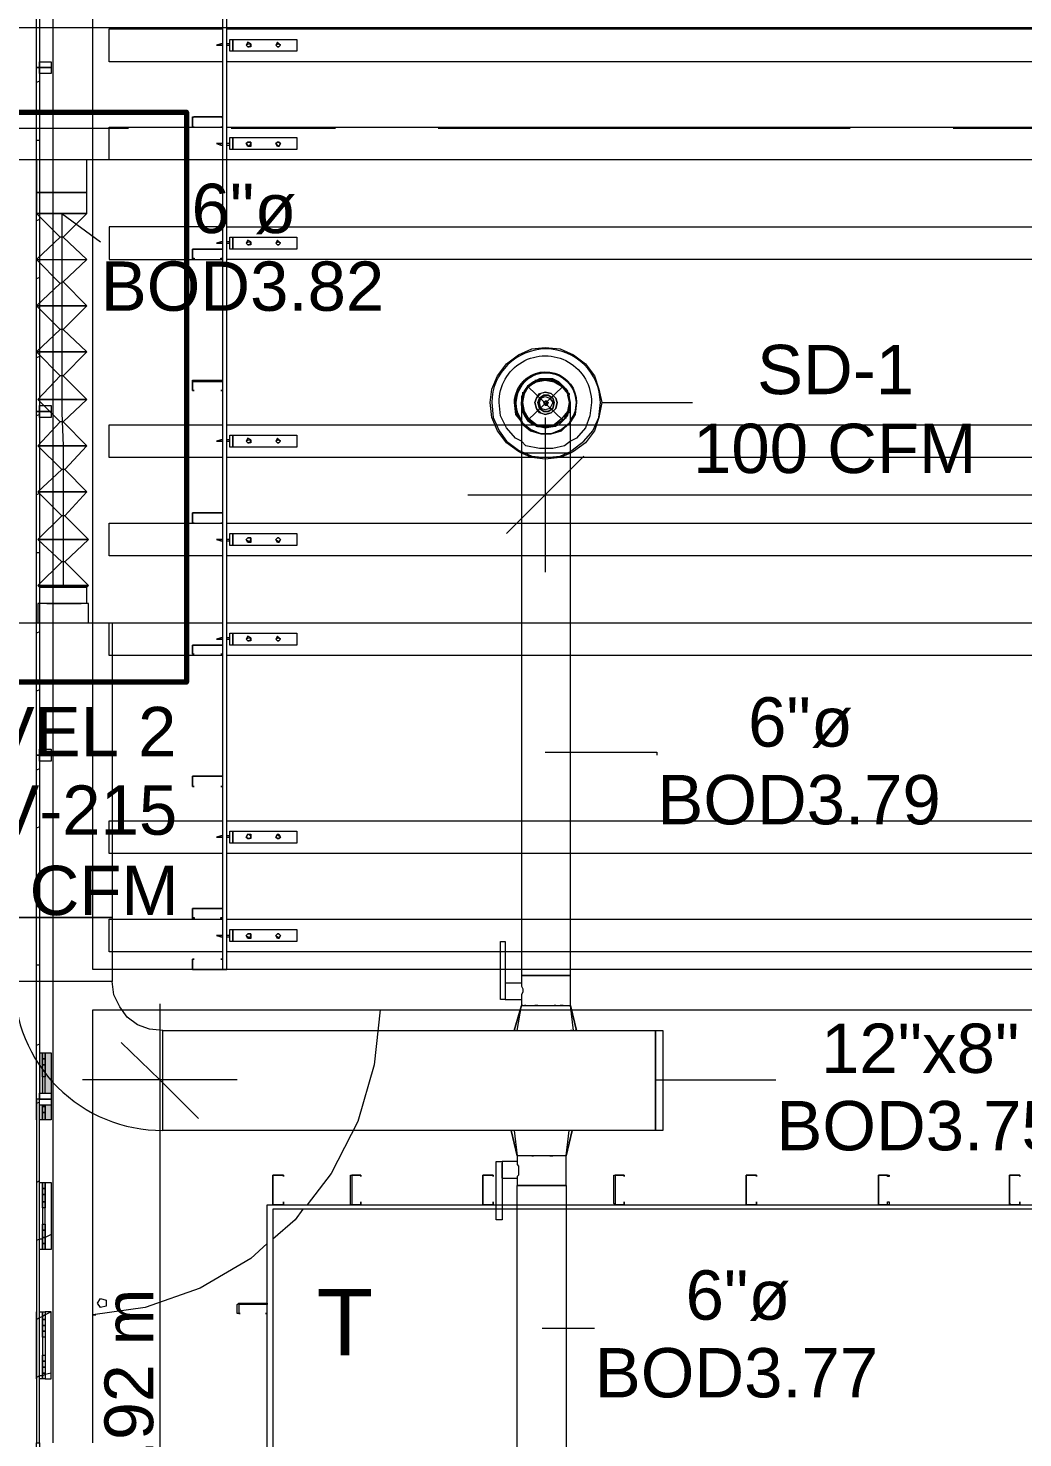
# Model space of a CAD drawing. Header units: metres. Extents: x -2 to 237, y -8 to 52.
# Drawn here: x 36.29 to 39.356, y 38.198 to 42.542 of the extents above; entities that cross this region are included whole.
import ezdxf

# ---------------------------------------------------------------- set-up
doc = ezdxf.new("R2010")
doc.units = ezdxf.units.M
doc.layers.add('HVAC - Ductos', color=5, linetype='Continuous', lineweight=0)
doc.layers.add('PDF2_Text', color=7, linetype='Continuous', lineweight=0)
doc.layers.add('PDF2_Geometry', color=7, linetype='Continuous', lineweight=0, true_color=0xaaaaaa)
doc.layers.add('PDF2_Solid Fills', color=7, linetype='Continuous', lineweight=0, true_color=0xffffff)
doc.styles.add('PDF Helvetica', font='')
doc.styles.get('PDF Helvetica').set_extended_font_data('Helvetica')

msp = doc.modelspace()

# ---------------------------------------------------------------- hatches: boundary and pattern name
at = {"layer": 'PDF2_Solid Fills', "lineweight": 0, "transparency": 33554559}
h = msp.add_hatch(color=256, dxfattribs=at)
h.paths.add_polyline_path([(36.3247, 39.26), (36.3339, 39.26), (36.3338, 39.3839), (36.3247, 39.3839)])
h.paths.add_polyline_path([(36.3339, 39.2234), (36.3247, 39.2234), (36.3247, 39.1775), (36.3338, 39.1775)])
h = msp.add_hatch(color=256, dxfattribs=at)
h.paths.add_polyline_path([(36.3613, 39.26), (36.3613, 39.3839), (36.343, 39.3839), (36.343, 39.26)])
h.paths.add_polyline_path([(36.3613, 39.2234), (36.343, 39.2234), (36.343, 39.1775), (36.3613, 39.1775)])

# ---------------------------------------------------------------- linework, layer by layer
at = {"layer": 'HVAC - Ductos', "lineweight": 0}
for points in [[(47.3088, 42.1356), (34.3113, 42.1356), (34.3113, 42.5439), (47.3088, 42.5439)], [(36.3156, 42.0348), (36.3201, 42.0348), (36.3247, 42.0348), (36.3384, 42.0348), (36.3568, 42.0348), (36.3751, 42.0348), (36.3935, 42.0348), (36.4118, 42.0348), (36.4301, 42.0348), (36.4485, 42.0348), (36.4577, 42.0348), (36.4669, 42.0348), (36.4715, 42.0348), (36.4715, 42.1356), (36.4669, 42.1356), (36.4577, 42.1356), (36.4485, 42.1356), (36.4301, 42.1356), (36.4118, 42.1356), (36.3935, 42.1356), (36.3751, 42.1356), (36.3568, 42.1356), (36.3384, 42.1356), (36.3247, 42.1356), (36.3201, 42.1356), (36.3156, 42.1356)], [(36.3156, 41.9706), (36.3201, 41.9706), (36.3247, 41.9706), (36.3384, 41.9706), (36.3568, 41.9706), (36.3751, 41.9706), (36.3935, 41.9706), (36.4118, 41.9706), (36.4301, 41.9706), (36.4485, 41.9706), (36.4577, 41.9706), (36.4669, 41.9706), (36.4715, 41.9706), (36.4669, 41.9706), (36.4577, 41.9706), (36.4485, 41.9706), (36.4301, 41.9706), (36.4118, 41.9706), (36.3935, 41.9706), (36.3751, 41.9706), (36.3568, 41.9706), (36.3384, 41.9706), (36.3247, 41.9706), (36.3201, 41.9706)], [(37.9574, 41.3652), (37.9482, 41.3514), (37.9391, 41.3331), (37.9207, 41.3239), (37.9024, 41.3147), (37.884, 41.3147), (37.8657, 41.3147), (37.8474, 41.3239), (37.8336, 41.3331), (37.8198, 41.3514), (37.8152, 41.3652), (37.8106, 41.3881), (37.8152, 41.4065), (37.8198, 41.4248), (37.8336, 41.4386), (37.8474, 41.4523), (37.8657, 41.4569), (37.884, 41.4614), (37.9024, 41.4569), (37.9207, 41.4523), (37.9391, 41.4386), (37.9482, 41.4248), (37.9574, 41.4065), (37.9574, 41.3881)], [(37.8198, 41.4157), (37.8336, 41.4386), (37.8565, 41.4523), (37.884, 41.4569), (37.9115, 41.4523), (37.9345, 41.4386), (37.9528, 41.4157), (37.9574, 41.3881), (37.9528, 41.3606), (37.9345, 41.3377), (37.9115, 41.3193), (37.884, 41.3147), (37.8565, 41.3193), (37.8336, 41.3377), (37.8198, 41.3606), (37.8152, 41.3881)], [(37.8565, 41.4019), (37.8519, 41.3881), (37.8565, 41.4019), (37.8657, 41.4157), (37.884, 41.4203), (37.9024, 41.4157), (37.9161, 41.4019), (37.9207, 41.3881), (37.9161, 41.4019), (37.9024, 41.4157), (37.884, 41.4203), (37.8702, 41.4157)], [(37.8657, 41.4019), (37.8611, 41.3881), (37.8657, 41.4019), (37.8794, 41.4111), (37.8932, 41.4111), (37.9069, 41.4019), (37.9115, 41.3881), (37.9069, 41.4019), (37.8932, 41.4111), (37.8794, 41.4111)], [(37.8702, 41.4019), (37.884, 41.4065), (37.8978, 41.4019), (37.9069, 41.3881), (37.8978, 41.3697), (37.884, 41.3652), (37.8702, 41.3697), (37.8657, 41.3881)], [(37.884, 41.3927), (37.8794, 41.3881), (37.884, 41.3927), (37.8886, 41.3927), (37.8932, 41.3881), (37.8886, 41.3789), (37.884, 41.3789), (37.8794, 41.3881), (37.884, 41.3835), (37.8886, 41.3835), (37.8886, 41.3881), (37.8886, 41.3927)], [(37.9161, 41.3697), (37.9207, 41.3881), (37.9161, 41.3697), (37.9024, 41.356), (37.884, 41.3514), (37.8657, 41.356), (37.8565, 41.3697), (37.8519, 41.3881), (37.8565, 41.3697), (37.8702, 41.356), (37.884, 41.3514), (37.9024, 41.356)], [(37.9069, 41.3697), (37.9115, 41.3881), (37.9069, 41.3697), (37.8932, 41.3606), (37.8794, 41.3606), (37.8657, 41.3697), (37.8611, 41.3881), (37.8657, 41.3697), (37.8794, 41.3606), (37.8932, 41.3606)], [(37.962, 41.3285), (37.9757, 41.3514), (37.9803, 41.3881), (37.9757, 41.3514)], [(37.8152, 41.3239), (37.8382, 41.3055), (37.8702, 41.2918), (37.9024, 41.2918), (37.9345, 41.3055), (37.9574, 41.3239), (37.962, 41.3331), (37.9574, 41.3239), (37.9345, 41.3055), (37.9024, 41.2918), (37.8702, 41.2918), (37.8382, 41.3055), (37.8152, 41.3239), (37.8106, 41.3331)], [(37.9574, 41.3239), (37.9345, 41.301), (37.9024, 41.2918), (37.8702, 41.2918), (37.8382, 41.301), (37.8106, 41.3239), (37.8106, 41.3285), (37.8106, 41.3239), (37.8382, 41.301), (37.8702, 41.2918), (37.9024, 41.2918), (37.9345, 41.301), (37.9574, 41.3239), (37.962, 41.3285)], [(37.962, 41.2322), (37.9574, 41.2322), (37.9528, 41.2322), (37.9391, 41.2322), (37.9253, 41.2322), (37.9069, 41.2322), (37.884, 41.2322), (37.8657, 41.2322), (37.8474, 41.2322), (37.829, 41.2322), (37.8198, 41.2322), (37.8106, 41.2322), (37.8106, 39.6224), (37.8198, 39.6224), (37.829, 39.6224), (37.8474, 39.6224), (37.8657, 39.6224), (37.884, 39.6224), (37.9069, 39.6224), (37.9253, 39.6224), (37.9391, 39.6224), (37.9528, 39.6224), (37.9574, 39.6224), (37.962, 39.6224)], [(36.4715, 40.8194), (36.4623, 40.8194), (36.4531, 40.8194), (36.4347, 40.8194), (36.4164, 40.8194), (36.3981, 40.8194), (36.3797, 40.8194), (36.3613, 40.8194), (36.3476, 40.8194), (36.3339, 40.8194), (36.3247, 40.8194), (36.3339, 40.8194), (36.3476, 40.8194), (36.3613, 40.8194), (36.3797, 40.8194), (36.3981, 40.8194), (36.4164, 40.8194), (36.4347, 40.8194), (36.4531, 40.8194), (36.4623, 40.8194)], [(36.5494, 40.7093), (36.5494, 39.8013), (36.2467, 39.8013), (36.2467, 40.7093)], [(37.7464, 39.7279), (37.7602, 39.7279), (37.7602, 39.549), (37.7464, 39.549)], [(37.8244, 39.5307), (37.8198, 39.5307)], [(37.8611, 39.5307), (37.8565, 39.5307), (37.8519, 39.5307), (37.8565, 39.5307)], [(37.9161, 39.5307), (37.9115, 39.5307)], [(37.9391, 39.5307), (37.9299, 39.5307)], [(38.2234, 39.1454), (36.7053, 39.1454), (36.7053, 39.4527), (38.2234, 39.4527)], [(37.9757, 39.4527), (37.9803, 39.4527)], [(38.2234, 39.1454), (38.2234, 39.4527), (38.2464, 39.4527), (38.2464, 39.1454)], [(37.8978, 39.0675), (37.9024, 39.0675), (37.9069, 39.0675), (37.9024, 39.0675)], [(37.9482, 38.9757), (37.9482, 38.1181), (37.7969, 38.1181), (37.7969, 38.9757), (37.8015, 38.9757), (37.806, 38.9757), (37.8198, 38.9757), (37.8336, 38.9757), (37.8519, 38.9757), (37.8748, 38.9757), (37.8932, 38.9757), (37.9115, 38.9757), (37.9253, 38.9757), (37.9391, 38.9757)]]:
    msp.add_lwpolyline(points, close=True, dxfattribs=at)
for points in [[(36.3889, 41.8972), (36.3156, 41.9706), (36.4715, 41.9706), (36.4715, 42.0348), (36.4669, 42.0348), (36.4577, 42.0348), (36.4485, 42.0348), (36.4301, 42.0348), (36.4118, 42.0348), (36.3935, 42.0348), (36.3751, 42.0348), (36.3568, 42.0348), (36.3384, 42.0348), (36.3247, 42.0348), (36.3201, 42.0348), (36.3156, 42.0348), (36.3156, 41.9706), (36.4715, 41.9706), (36.3981, 41.8972), (36.3889, 41.8972), (36.3156, 41.8284), (36.4715, 41.8284), (36.3981, 41.8972)], [(36.3935, 41.9706), (36.3935, 41.8651), (36.3935, 41.7642), (36.3935, 41.6633), (36.3935, 41.5624), (36.3935, 41.4614), (36.3935, 41.356), (36.3981, 41.2551), (36.3981, 41.1451), (36.3981, 41.0395), (36.3981, 40.9341), (36.3981, 40.824)], [(36.3935, 41.9706), (36.5127, 41.8834)], [(36.3981, 41.7596), (36.4715, 41.6863), (36.3156, 41.6863), (36.3889, 41.755), (36.3156, 41.8284), (36.4715, 41.8284), (36.3981, 41.7596), (36.3889, 41.755)], [(36.3981, 41.6128), (36.4715, 41.544), (36.3156, 41.544), (36.3889, 41.6128), (36.3156, 41.6863), (36.4715, 41.6863), (36.3981, 41.6128), (36.3889, 41.6128)], [(36.3981, 41.4706), (36.4715, 41.3973), (36.3201, 41.3973), (36.3889, 41.4706), (36.3156, 41.544), (36.4715, 41.544), (36.3981, 41.4706), (36.3889, 41.4706)], [(37.962, 41.3835), (37.962, 41.3881), (37.9574, 41.4065), (37.9528, 41.4248), (37.9391, 41.4386), (37.9253, 41.4523), (37.9069, 41.4614), (37.884, 41.4614), (37.8657, 41.4614), (37.8474, 41.4523), (37.829, 41.4386), (37.8198, 41.4248), (37.8106, 41.4065), (37.8106, 41.3881), (37.8106, 41.3789), (37.8106, 41.3606), (37.8106, 41.3331), (37.8106, 41.2964), (37.8106, 41.2506), (37.8106, 41.2322), (37.8015, 41.2368), (37.7648, 41.2643), (37.7372, 41.301), (37.7189, 41.3423), (37.7143, 41.3881), (37.7189, 41.4294), (37.7372, 41.4706), (37.7648, 41.5074), (37.8015, 41.5349), (37.8428, 41.5532), (37.884, 41.5578), (37.9299, 41.5532), (37.9712, 41.5349), (38.0079, 41.5074), (38.0354, 41.4706), (38.0491, 41.4294), (38.0583, 41.3881), (38.0491, 41.3423), (38.0354, 41.301), (38.0079, 41.2643), (37.9712, 41.2368), (37.962, 41.2322), (37.9574, 41.2322), (37.9528, 41.2322), (37.9391, 41.2322), (37.9253, 41.2322), (37.9069, 41.2322), (37.884, 41.2322), (37.8657, 41.2322), (37.8474, 41.2322), (37.829, 41.2322), (37.8198, 41.2322), (37.8106, 41.2322)], [(37.962, 41.2322), (37.962, 41.278), (37.962, 41.3193), (37.962, 41.3514), (37.962, 41.3743), (37.962, 41.3835), (37.962, 41.3881), (37.9574, 41.4065), (37.9528, 41.4248), (37.9391, 41.4386), (37.9253, 41.4523), (37.9069, 41.4614), (37.884, 41.4614), (37.8657, 41.4614), (37.8474, 41.4523), (37.829, 41.4386), (37.8198, 41.4248), (37.8106, 41.4065), (37.8106, 41.3881), (37.8106, 41.3789), (37.8106, 41.3881)], [(37.8198, 41.4157), (37.8336, 41.4386), (37.8565, 41.4523)], [(37.8519, 41.4569), (37.8565, 41.4569), (37.8611, 41.4569)], [(37.8611, 41.4569), (37.884, 41.4614), (37.9115, 41.4569)], [(37.9115, 41.4569), (37.9161, 41.4569)], [(37.9161, 41.4523), (37.9391, 41.4386), (37.9528, 41.4157)], [(36.3981, 41.3285), (36.4715, 41.2551), (36.3201, 41.2551), (36.3889, 41.3285), (36.3201, 41.3973), (36.4715, 41.3973), (36.3981, 41.3285), (36.3889, 41.3285)], [(37.8152, 41.356), (37.8152, 41.3606), (37.8106, 41.3881), (37.8152, 41.4111)], [(37.8152, 41.4111), (37.8152, 41.4157), (37.8152, 41.4203)], [(37.9528, 41.4203), (37.9574, 41.4157), (37.9574, 41.4111)], [(37.9528, 41.4111), (37.9574, 41.3881), (37.9528, 41.3606)], [(37.8106, 41.3789), (37.8106, 41.3652), (37.8198, 41.3469), (37.829, 41.3331), (37.8474, 41.3193), (37.8657, 41.3147), (37.884, 41.3101), (37.9069, 41.3147), (37.9253, 41.3193), (37.9391, 41.3331), (37.9161, 41.3193), (37.9161, 41.3147), (37.9115, 41.3147)], [(37.8565, 41.3193), (37.8336, 41.3331), (37.8198, 41.356)], [(37.9574, 41.3606), (37.9574, 41.356), (37.9528, 41.356), (37.9391, 41.3331), (37.9528, 41.3469), (37.9574, 41.3652), (37.962, 41.3835)], [(38.0583, 41.3881), (38.3381, 41.3881)], [(37.8611, 41.3147), (37.8565, 41.3147), (37.8519, 41.3193)], [(37.9115, 41.3193), (37.884, 41.3147), (37.8611, 41.3193)], [(37.884, 41.3423), (37.884, 41.1038), (37.884, 40.8653)], [(37.962, 41.2689), (37.9437, 41.2551), (37.9069, 41.246), (37.8657, 41.246), (37.8244, 41.2551), (37.8106, 41.2689)], [(36.4027, 41.1817), (36.4715, 41.1129), (36.3201, 41.1129), (36.3935, 41.1817), (36.3201, 41.2551), (36.4715, 41.2551), (36.4027, 41.1817), (36.3935, 41.1817)], [(38.0033, 41.223), (37.884, 41.1038), (37.7648, 40.9845)], [(37.8106, 41.2368), (37.8428, 41.223), (37.884, 41.2184), (37.9299, 41.223), (37.962, 41.2368)], [(37.962, 41.2322), (37.9299, 41.2184), (37.884, 41.2138), (37.8428, 41.2184), (37.8106, 41.2322)], [(36.4027, 41.0395), (36.4761, 40.9662), (36.3201, 40.9662), (36.3935, 41.0395), (36.3201, 41.1129), (36.4715, 41.1129), (36.4027, 41.0395), (36.3935, 41.0395)], [(37.6455, 41.1038), (41.5622, 41.1038), (42.163, 41.1038), (46.1347, 41.1038)], [(36.4027, 40.8974), (36.4761, 40.824), (36.3201, 40.824), (36.3935, 40.8974), (36.3201, 40.9662), (36.4761, 40.9662), (36.4027, 40.8974), (36.3935, 40.8974)], [(36.4761, 40.7093), (36.4761, 40.769), (36.4715, 40.769), (36.4715, 40.8194), (36.4761, 40.824), (36.4669, 40.824), (36.4531, 40.824), (36.4256, 40.824), (36.3981, 40.824), (36.3705, 40.824), (36.343, 40.824), (36.3293, 40.824), (36.3201, 40.824), (36.3293, 40.824), (36.343, 40.824), (36.3705, 40.824), (36.3981, 40.824), (36.4256, 40.824), (36.4531, 40.824), (36.4669, 40.824), (36.4761, 40.824)], [(36.3201, 40.824), (36.3247, 40.8194), (36.3293, 40.8194), (36.3476, 40.8194), (36.3705, 40.8194), (36.3981, 40.8194), (36.4256, 40.8194), (36.4531, 40.8194), (36.4669, 40.8194), (36.4715, 40.8194), (36.4669, 40.8194), (36.4531, 40.8194), (36.4256, 40.8194), (36.3981, 40.8194), (36.3705, 40.8194), (36.3476, 40.8194), (36.3293, 40.8194), (36.3247, 40.8194), (36.3247, 40.769)], [(36.4761, 40.769), (36.4715, 40.769), (36.4623, 40.769), (36.4531, 40.769), (36.4347, 40.769), (36.4164, 40.769), (36.3981, 40.769), (36.3797, 40.769), (36.3613, 40.769), (36.343, 40.769), (36.3339, 40.769), (36.3247, 40.769), (36.3201, 40.769), (36.3201, 40.7093), (36.3247, 40.7093), (36.3339, 40.7093), (36.343, 40.7093), (36.3613, 40.7093), (36.3797, 40.7093), (36.3981, 40.7093), (36.4164, 40.7093), (36.4301, 40.7093), (36.4439, 40.7093), (36.4577, 40.7093), (36.4669, 40.7093), (36.4715, 40.7093)], [(36.3476, 40.769), (36.3613, 40.769), (36.3797, 40.769), (36.3981, 40.769), (36.4164, 40.769), (36.4347, 40.769), (36.4531, 40.769)], [(37.884, 40.3104), (38.228, 40.3104), (38.228, 40.3012)], [(37.7923, 39.4527), (37.7877, 39.4527), (37.8106, 39.5307), (37.8152, 39.5307), (37.8198, 39.5307), (37.829, 39.5307), (37.8474, 39.5307), (37.8657, 39.5307), (37.884, 39.5307), (37.9069, 39.5307), (37.9253, 39.5307), (37.9391, 39.5307), (37.9528, 39.5307), (37.9574, 39.5307), (37.962, 39.5307), (37.962, 39.6224), (37.9574, 39.6224), (37.9528, 39.6224), (37.9391, 39.6224), (37.9253, 39.6224), (37.9069, 39.6224), (37.884, 39.6224), (37.8657, 39.6224), (37.8474, 39.6224), (37.829, 39.6224), (37.8198, 39.6224), (37.8106, 39.6224), (37.8106, 39.5995), (37.7602, 39.5995), (37.7602, 39.5949), (37.7602, 39.5903), (37.7602, 39.5811), (37.7602, 39.5765), (37.7602, 39.572), (37.7602, 39.5628), (37.7602, 39.5582), (37.7602, 39.5536)], [(37.8106, 39.5995), (37.8106, 39.5949), (37.8106, 39.5903), (37.8152, 39.5811), (37.8152, 39.572), (37.8106, 39.5628), (37.8106, 39.5582), (37.8106, 39.5536), (37.8106, 39.549)], [(36.6962, 39.5352), (36.6962, 37.1366)], [(37.7602, 39.549), (37.8106, 39.549), (37.8106, 39.5307), (37.8152, 39.5307), (37.8106, 39.5307)], [(37.7969, 39.4527), (37.8106, 39.5307), (37.7877, 39.4527), (37.7923, 39.4527), (37.7969, 39.4527), (37.8015, 39.4527), (37.8106, 39.4527)], [(37.9666, 39.4527), (37.962, 39.4527), (37.9712, 39.4527), (37.962, 39.5307)], [(37.9803, 39.4527), (37.962, 39.5307), (37.9803, 39.4527)], [(37.8152, 39.4527), (37.829, 39.4527), (37.8336, 39.4527)], [(37.8382, 39.4527), (37.8428, 39.4527), (37.8519, 39.4527), (37.8657, 39.4527), (37.8702, 39.4527), (37.8748, 39.4527), (37.8978, 39.4527)], [(37.9024, 39.4527), (37.9069, 39.4527), (37.9207, 39.4527), (37.9299, 39.4527), (37.9345, 39.4527), (37.9391, 39.4527), (37.9574, 39.4527)], [(36.8154, 39.1821), (36.6962, 39.3014), (36.577, 39.416)], [(36.9346, 39.3014), (36.6962, 39.3014), (36.4577, 39.3014)], [(38.2234, 39.3014), (38.5949, 39.3014)], [(37.7969, 39.1454), (37.7877, 39.1454), (37.7831, 39.1454), (37.7785, 39.1454)], [(37.7785, 39.1454), (37.7969, 39.0675), (37.7785, 39.1454)], [(37.7877, 39.1454), (37.7969, 39.0675)], [(37.8198, 39.1454), (37.8015, 39.1454)], [(37.9666, 39.1454), (37.9482, 39.0675), (37.9666, 39.1454), (37.962, 39.1454), (37.9574, 39.1454), (37.9437, 39.1454), (37.9253, 39.1454), (37.9207, 39.1454), (37.9161, 39.1454), (37.9069, 39.1454), (37.8932, 39.1454), (37.8886, 39.1454), (37.884, 39.1454), (37.8611, 39.1454), (37.8565, 39.1454), (37.8519, 39.1454), (37.8382, 39.1454), (37.829, 39.1454), (37.8244, 39.1454)], [(37.9482, 39.0675), (37.9574, 39.1454)], [(37.9482, 39.0675), (37.9437, 39.0675), (37.9391, 39.0675), (37.9253, 39.0675), (37.9115, 39.0675), (37.8932, 39.0675), (37.8748, 39.0675), (37.8519, 39.0675), (37.8336, 39.0675), (37.8198, 39.0675), (37.806, 39.0675), (37.8015, 39.0675), (37.7969, 39.0675), (37.7969, 39.0492), (37.751, 39.0492), (37.751, 38.8703), (37.7327, 38.8703), (37.7327, 39.0492), (37.751, 39.0492)], [(37.7969, 39.0492), (37.7969, 39.0446), (37.7969, 39.04), (37.8015, 39.0354), (37.8015, 39.0262), (37.8015, 39.017), (37.8015, 39.0078), (37.7969, 39.0032), (37.7969, 38.9986)], [(37.8244, 39.0675), (37.8198, 39.0675)], [(37.8428, 39.0675), (37.8474, 39.0675), (37.8428, 39.0675), (37.8382, 39.0675)], [(37.8748, 39.0675), (37.8702, 39.0675)], [(37.9437, 39.0675), (37.9391, 39.0675)], [(37.9482, 38.9757), (37.9482, 39.0675)], [(37.751, 38.9986), (37.751, 39.0032), (37.751, 39.0078), (37.751, 39.017), (37.751, 39.0216), (37.751, 39.0262), (37.751, 39.0354), (37.751, 39.04), (37.751, 39.0446)], [(37.751, 38.9986), (37.7969, 38.9986)], [(37.7969, 38.9986), (37.7969, 38.9757)], [(37.9482, 38.9757), (37.9391, 38.9757), (37.9253, 38.9757), (37.9115, 38.9757), (37.8932, 38.9757), (37.8748, 38.9757), (37.8519, 38.9757), (37.8336, 38.9757), (37.8198, 38.9757), (37.806, 38.9757), (37.8015, 38.9757), (37.7969, 38.9757)], [(37.8748, 38.5355), (38.0354, 38.5355)]]:
    msp.add_lwpolyline(points, dxfattribs=at)
for points in [[(37.962, 41.2368), (37.9666, 41.2414), (38.0033, 41.2689), (38.0308, 41.301), (38.0491, 41.3423), (38.0537, 41.3881, 0.986385), (37.7189, 41.3881), (37.7235, 41.3423), (37.7418, 41.301), (37.7648, 41.2689), (37.8015, 41.2414), (37.8106, 41.2368)], [(37.8106, 41.2689), (37.7923, 41.278), (37.7648, 41.3101), (37.7464, 41.3469), (37.7418, 41.3881, -1.012829), (38.0262, 41.3881), (38.0216, 41.3469), (38.0079, 41.3101), (37.9803, 41.278), (37.962, 41.2689)]]:
    msp.add_lwpolyline(points, format="xyb", dxfattribs=at)
for points in [[(37.9803, 41.3881, 1.352031), (37.8106, 41.3331), (37.7969, 41.356), (37.7923, 41.3881, -1.352031), (37.962, 41.3331), (37.9757, 41.356), (37.9803, 41.3881, 0.962583), (37.7877, 41.3881), (37.7923, 41.3514), (37.8106, 41.3285, -1.406259)], [(36.7053, 39.1454), (36.7053, 39.4527), (36.6641, 39.4573), (36.6274, 39.4711), (36.5953, 39.494), (36.5724, 39.5261), (36.554, 39.5628), (36.5494, 39.604), (36.2467, 39.604), (36.2467, 39.8013), (36.5494, 39.8013), (36.5494, 39.604), (36.2467, 39.604, 0.417403)]]:
    msp.add_lwpolyline(points, format="xyb", close=True, dxfattribs=at)
at = {"layer": 'PDF2_Geometry', "lineweight": 0}
for points in [[(36.3247, 42.42), (36.3156, 42.42), (36.3156, 43.4749), (36.3247, 43.4749)], [(36.4898, 39.6408), (36.4898, 43.4749), (36.7971, 43.4749), (36.8888, 43.4749), (36.8888, 39.6408), (36.9026, 39.6408), (36.9026, 43.4749), (39.6223, 43.4749), (39.6223, 39.6408), (39.6406, 39.6408), (39.6406, 43.4749), (39.6406, 43.4565), (39.6497, 43.4565), (39.6406, 43.4565), (39.6406, 43.4749), (39.7323, 43.4749), (40.0396, 43.4749), (40.0396, 39.6408)], [(36.9117, 42.5072), (36.9209, 42.5072), (37.1181, 42.5072), (37.1181, 42.4705), (36.9209, 42.4705), (36.9117, 42.4705)], [(36.9209, 42.5072), (36.9209, 42.4705)], [(36.9209, 42.4888), (36.9209, 42.4842), (36.9209, 42.4888), (36.9209, 42.4934), (36.9209, 42.498), (36.9209, 42.4934), (36.9209, 42.4888), (36.9209, 42.4842), (36.9209, 42.4888), (36.9209, 42.4934)], [(36.9622, 42.4888), (36.9668, 42.4842), (36.9714, 42.4842), (36.976, 42.4888), (36.976, 42.4934), (36.9668, 42.498)], [(36.976, 42.4888), (36.976, 42.4842), (36.9668, 42.4842), (36.9622, 42.4888), (36.9668, 42.4934), (36.976, 42.4934)], [(37.0539, 42.4888), (37.0585, 42.4842), (37.0631, 42.4842), (37.0677, 42.4888), (37.0631, 42.4934), (37.0585, 42.498)], [(37.0677, 42.4888), (37.0631, 42.4842), (37.0585, 42.4842), (37.0539, 42.4888), (37.0585, 42.4934), (37.0631, 42.4934)], [(36.3613, 42.42), (36.3247, 42.42), (36.3247, 42.4384), (36.3613, 42.4384)], [(36.3247, 41.3606), (36.3156, 41.3606), (36.3156, 42.42), (36.3247, 42.42)], [(36.3613, 42.4017), (36.3247, 42.4017), (36.3247, 42.42), (36.3613, 42.42)], [(36.8017, 42.2366), (36.7971, 42.2366)], [(36.8842, 42.2366), (36.8888, 42.2366)], [(36.9117, 42.2045), (36.9209, 42.2045), (37.1181, 42.2045), (37.1181, 42.1678), (36.9209, 42.1678), (36.9117, 42.1678)], [(36.9209, 42.2045), (36.9209, 42.1678)], [(36.9209, 42.1861), (36.9209, 42.1815), (36.9209, 42.177), (36.9209, 42.1815), (36.9209, 42.1861), (36.9209, 42.1907), (36.9209, 42.1861), (36.9209, 42.177), (36.9209, 42.1861), (36.9209, 42.1907)], [(36.9622, 42.1861), (36.9668, 42.1815), (36.9714, 42.177), (36.976, 42.1861), (36.976, 42.1907), (36.9668, 42.1907)], [(36.976, 42.1861), (36.976, 42.177), (36.9668, 42.177), (36.9622, 42.1861), (36.9668, 42.1907), (36.976, 42.1907)], [(37.0539, 42.1861), (37.0585, 42.1815), (37.0631, 42.177), (37.0677, 42.1861), (37.0631, 42.1907), (37.0585, 42.1907)], [(37.0677, 42.1861), (37.0631, 42.177), (37.0585, 42.177), (37.0539, 42.1861), (37.0585, 42.1907), (37.0631, 42.1907)], [(36.9117, 41.8972), (36.9209, 41.8972), (37.1181, 41.8972), (37.1181, 41.8605), (36.9209, 41.8605), (36.9117, 41.8605)], [(36.9209, 41.8972), (36.9209, 41.8605)], [(36.9209, 41.8788), (36.9209, 41.8742), (36.9209, 41.8788), (36.9209, 41.8834), (36.9209, 41.888), (36.9209, 41.8834), (36.9209, 41.8788), (36.9209, 41.8742), (36.9209, 41.8788), (36.9209, 41.8834)], [(36.9622, 41.8788), (36.9668, 41.8742), (36.9714, 41.8742), (36.976, 41.8788), (36.976, 41.8834), (36.9668, 41.888)], [(36.976, 41.8788), (36.976, 41.8742), (36.9668, 41.8742), (36.9622, 41.8788), (36.9668, 41.8834), (36.976, 41.8834)], [(37.0539, 41.8788), (37.0585, 41.8742), (37.0631, 41.8742), (37.0677, 41.8788), (37.0631, 41.8834), (37.0585, 41.888)], [(37.0677, 41.8788), (37.0631, 41.8742), (37.0585, 41.8742), (37.0539, 41.8788), (37.0585, 41.8834), (37.0631, 41.8834)], [(36.7971, 41.8605), (36.8017, 41.8605), (36.8888, 41.8605), (36.8017, 41.8605), (36.7971, 41.8605), (36.7971, 41.833), (36.8017, 41.833), (36.8017, 41.8284), (36.7971, 41.8284)], [(36.8017, 41.4248), (36.7971, 41.4248)], [(36.8842, 41.4248), (36.8888, 41.4248)], [(36.3247, 40.3012), (36.3156, 40.3012), (36.3156, 41.3606), (36.3247, 41.3606)], [(36.3613, 41.3606), (36.3247, 41.3606), (36.3247, 41.3789), (36.3613, 41.3789)], [(36.3613, 41.3423), (36.3247, 41.3423), (36.3247, 41.3606), (36.3613, 41.3606)], [(36.9117, 41.2872), (36.9209, 41.2872), (37.1181, 41.2872), (37.1181, 41.2506), (36.9209, 41.2506), (36.9117, 41.2506)], [(36.9209, 41.2872), (36.9209, 41.2506)], [(36.9209, 41.2689), (36.9209, 41.2643), (36.9209, 41.2689), (36.9209, 41.2735), (36.9209, 41.278), (36.9209, 41.2735), (36.9209, 41.2689), (36.9209, 41.2643), (36.9209, 41.2689), (36.9209, 41.2735)], [(36.9622, 41.2689), (36.9668, 41.2643), (36.9714, 41.2643), (36.976, 41.2689), (36.976, 41.2735), (36.9668, 41.278)], [(36.976, 41.2689), (36.976, 41.2643), (36.9668, 41.2643), (36.9622, 41.2689), (36.9668, 41.2735), (36.976, 41.2735)], [(37.0539, 41.2689), (37.0585, 41.2643), (37.0631, 41.2643), (37.0677, 41.2689), (37.0631, 41.2735), (37.0585, 41.278)], [(37.0677, 41.2689), (37.0631, 41.2643), (37.0585, 41.2643), (37.0539, 41.2689), (37.0585, 41.2735), (37.0631, 41.2735)], [(36.7971, 41.0487), (36.8017, 41.0487), (36.8888, 41.0487), (36.8017, 41.0487), (36.7971, 41.0487), (36.7971, 41.0166)], [(36.8017, 41.0166), (36.7971, 41.0166)], [(36.8842, 41.0166), (36.8888, 41.0166)], [(36.9117, 40.9845), (36.9209, 40.9845), (37.1181, 40.9845), (37.1181, 40.9478), (36.9209, 40.9478), (36.9117, 40.9478)], [(36.9209, 40.9845), (36.9209, 40.9478)], [(36.9209, 40.9662), (36.9209, 40.9616), (36.9209, 40.957), (36.9209, 40.9616), (36.9209, 40.9662), (36.9209, 40.9708), (36.9209, 40.9662), (36.9209, 40.957), (36.9209, 40.9662), (36.9209, 40.9708)], [(36.9622, 40.9662), (36.9668, 40.9616), (36.9714, 40.957), (36.976, 40.9662), (36.976, 40.9708), (36.9668, 40.9708)], [(36.976, 40.9662), (36.976, 40.957), (36.9668, 40.957), (36.9622, 40.9662), (36.9668, 40.9708), (36.976, 40.9708)], [(37.0539, 40.9662), (37.0585, 40.9616), (37.0631, 40.957), (37.0677, 40.9662), (37.0631, 40.9708), (37.0585, 40.9708)], [(37.0677, 40.9662), (37.0631, 40.957), (37.0585, 40.957), (37.0539, 40.9662), (37.0585, 40.9708), (37.0631, 40.9708)], [(36.9117, 40.6772), (36.9209, 40.6772), (37.1181, 40.6772), (37.1181, 40.6405), (36.9209, 40.6405), (36.9117, 40.6405)], [(36.9209, 40.6772), (36.9209, 40.6405)], [(36.9209, 40.6589), (36.9209, 40.6543), (36.9209, 40.6589), (36.9209, 40.6635), (36.9209, 40.6681), (36.9209, 40.6635), (36.9209, 40.6589), (36.9209, 40.6543), (36.9209, 40.6589), (36.9209, 40.6635)], [(36.9622, 40.6589), (36.9668, 40.6543), (36.9714, 40.6543), (36.976, 40.6589), (36.976, 40.6635), (36.9668, 40.6681)], [(36.976, 40.6589), (36.976, 40.6543), (36.9668, 40.6543), (36.9622, 40.6589), (36.9668, 40.6635), (36.976, 40.6635)], [(37.0539, 40.6589), (37.0585, 40.6543), (37.0631, 40.6543), (37.0677, 40.6589), (37.0631, 40.6635), (37.0585, 40.6681)], [(37.0677, 40.6589), (37.0631, 40.6543), (37.0585, 40.6543), (37.0539, 40.6589), (37.0585, 40.6635), (37.0631, 40.6635)], [(36.7971, 40.6405), (36.8017, 40.6405), (36.8888, 40.6405), (36.8017, 40.6405), (36.7971, 40.6405), (36.7971, 40.613)], [(36.8017, 40.613), (36.7971, 40.613)], [(36.8842, 40.613), (36.8888, 40.613)], [(36.3613, 40.3012), (36.3247, 40.3012), (36.3247, 40.3196), (36.3613, 40.3196)], [(36.3247, 39.2417), (36.3156, 39.2417), (36.3156, 40.3012), (36.3247, 40.3012)], [(36.3613, 40.2828), (36.3247, 40.2828), (36.3247, 40.3012), (36.3613, 40.3012)], [(36.7971, 40.2324), (36.7971, 40.237), (36.8017, 40.237), (36.8888, 40.237), (36.8017, 40.237), (36.7971, 40.237), (36.7971, 40.2324), (36.7971, 40.2048)], [(36.8017, 40.2048), (36.7971, 40.2048)], [(36.8842, 40.2048), (36.8888, 40.2048)], [(36.9117, 40.0673), (36.9209, 40.0673), (37.1181, 40.0673), (37.1181, 40.0306), (36.9209, 40.0306), (36.9117, 40.0306)], [(36.9209, 40.0673), (36.9209, 40.0306)], [(36.9209, 40.0489), (36.9209, 40.0444), (36.9209, 40.0489), (36.9209, 40.0581), (36.9209, 40.0489), (36.9209, 40.0444), (36.9209, 40.0489), (36.9209, 40.0581)], [(36.9622, 40.0489), (36.9668, 40.0444), (36.9714, 40.0444), (36.976, 40.0489), (36.976, 40.0535), (36.9668, 40.0581)], [(36.976, 40.0489), (36.976, 40.0444), (36.9668, 40.0444), (36.9622, 40.0489), (36.9668, 40.0581), (36.976, 40.0581)], [(37.0539, 40.0489), (37.0585, 40.0444), (37.0631, 40.0444), (37.0677, 40.0489), (37.0631, 40.0535), (37.0585, 40.0581)], [(37.0677, 40.0489), (37.0631, 40.0444), (37.0585, 40.0444), (37.0539, 40.0489), (37.0585, 40.0581), (37.0631, 40.0581)], [(36.7971, 39.8288), (36.8017, 39.8288), (36.8888, 39.8288), (36.8017, 39.8288), (36.7971, 39.8288), (36.7971, 39.8013), (36.8017, 39.8013), (36.8017, 39.7967), (36.7971, 39.7967)], [(36.9117, 39.7646), (36.9209, 39.7646), (37.1181, 39.7646), (37.1181, 39.7279), (36.9209, 39.7279), (36.9117, 39.7279)], [(36.9209, 39.7646), (36.9209, 39.7279)], [(36.9209, 39.7462), (36.9209, 39.7417), (36.9209, 39.7371), (36.9209, 39.7417), (36.9209, 39.7462), (36.9209, 39.7508), (36.9209, 39.7462), (36.9209, 39.7371), (36.9209, 39.7462), (36.9209, 39.7508)], [(36.9622, 39.7462), (36.9668, 39.7417), (36.9714, 39.7371), (36.976, 39.7462), (36.976, 39.7508), (36.9668, 39.7508)], [(36.976, 39.7462), (36.976, 39.7371), (36.9668, 39.7371), (36.9622, 39.7462), (36.9668, 39.7508), (36.976, 39.7508)], [(37.0539, 39.7462), (37.0585, 39.7417), (37.0631, 39.7371), (37.0677, 39.7462), (37.0631, 39.7508), (37.0585, 39.7508)], [(37.0677, 39.7462), (37.0631, 39.7371), (37.0585, 39.7371), (37.0539, 39.7462), (37.0585, 39.7508), (37.0631, 39.7508)], [(36.7971, 39.6454), (36.7971, 39.6408), (36.8017, 39.6408), (36.8888, 39.6408), (36.8017, 39.6408), (36.7971, 39.6408), (36.7971, 39.6454), (36.7971, 39.6728)], [(36.8017, 39.6728), (36.7971, 39.6728)], [(36.8842, 39.6728), (36.8888, 39.6728)], [(36.3339, 39.3656), (36.3339, 39.3839), (36.343, 39.3839), (36.343, 39.3656)], [(36.343, 39.3472), (36.3339, 39.3472), (36.3339, 39.3656), (36.343, 39.3656)], [(36.343, 39.3289), (36.3339, 39.3289), (36.3339, 39.3472), (36.343, 39.3472)], [(36.343, 39.3106), (36.3339, 39.3106), (36.3339, 39.3289), (36.343, 39.3289)], [(36.3613, 39.2417), (36.3247, 39.2417), (36.3247, 39.26), (36.3613, 39.26)], [(36.3247, 39.2234), (36.3247, 39.2417), (36.3613, 39.2417), (36.3613, 39.2234)], [(36.3339, 39.2005), (36.3339, 39.2188), (36.343, 39.2188), (36.343, 39.2005)], [(36.343, 39.2005), (36.343, 39.1775), (36.3339, 39.1775), (36.3339, 39.2005)], [(37.0447, 38.9161), (37.0447, 38.9207), (37.0447, 39.0078), (37.0769, 39.0078), (37.0769, 39.0032), (37.0769, 39.0078), (37.0447, 39.0078), (37.0447, 38.9207), (37.0447, 38.9161), (37.0769, 38.9161)], [(37.2878, 38.9161), (37.2832, 38.9161), (37.2832, 38.9207), (37.2832, 39.0078), (37.2878, 39.0078), (37.3153, 39.0078), (37.3153, 39.0032), (37.3153, 39.0078), (37.2878, 39.0078), (37.2878, 38.9207), (37.2878, 38.9161), (37.3153, 38.9161)], [(37.6914, 38.9161), (37.6914, 38.9207), (37.6914, 39.0078), (37.7235, 39.0078), (37.7235, 39.0032), (37.7235, 39.0078), (37.6914, 39.0078), (37.6914, 38.9207), (37.6914, 38.9161), (37.7235, 38.9161)], [(38.0996, 38.9161), (38.095, 38.9207), (38.095, 39.0078), (38.0996, 39.0078), (38.1271, 39.0078), (38.1271, 39.0032), (38.1271, 39.0078), (38.0996, 39.0078), (38.0996, 38.9207), (38.0996, 38.9161), (38.1271, 38.9161)], [(38.5078, 38.9161), (38.5032, 38.9161), (38.5032, 38.9207), (38.5032, 39.0078), (38.5078, 39.0078), (38.5353, 39.0078), (38.5353, 39.0032), (38.5353, 39.0078), (38.5078, 39.0078), (38.5032, 39.0078), (38.5032, 38.9207), (38.5032, 38.9161), (38.5078, 38.9161), (38.5353, 38.9161)], [(38.9113, 38.9161), (38.9113, 38.9207), (38.9113, 39.0078), (38.9435, 39.0078), (38.9435, 39.0032), (38.9389, 39.0032), (38.9389, 39.0078), (38.9113, 39.0078), (38.9113, 38.9207), (38.9113, 38.9161), (38.9389, 38.9161), (38.9389, 38.9253), (38.9435, 38.9253), (38.9435, 38.9161)], [(39.3195, 38.9161), (39.3149, 38.9161), (39.3149, 38.9207), (39.3149, 39.0078), (39.3195, 39.0078), (39.3471, 39.0078), (39.3471, 39.0032), (39.3471, 39.0078), (39.3195, 39.0078), (39.3149, 39.0078), (39.3149, 38.9207), (39.3195, 38.9161), (39.3471, 38.9161)], [(36.3339, 38.9666), (36.3339, 38.9849), (36.343, 38.9849), (36.343, 38.9666)], [(36.3613, 38.7785), (36.343, 38.7785), (36.343, 38.9849), (36.3613, 38.9849)], [(36.343, 38.9069), (36.3339, 38.9069), (36.3339, 38.9253), (36.343, 38.9253)], [(37.0769, 38.9253), (37.0769, 38.9161)], [(37.3153, 38.9253), (37.3153, 38.9161)], [(37.7235, 38.9253), (37.7235, 38.9161)], [(38.1271, 38.9253), (38.1271, 38.9161)], [(38.5353, 38.9253), (38.5353, 38.9161)], [(39.3471, 38.9253), (39.3471, 38.9161)], [(37.0264, 38.9161), (37.0447, 38.9161), (39.4846, 38.9161), (39.4984, 38.9161), (39.4984, 35.8341), (39.4846, 35.8341), (37.0447, 35.8341), (37.0264, 35.8341)], [(37.0447, 38.9023), (37.0447, 35.8525), (39.4846, 35.8525), (39.4846, 38.9023)], [(36.343, 38.8381), (36.3339, 38.8381), (36.3339, 38.8565), (36.343, 38.8565)], [(36.5036, 38.6134), (36.5127, 38.6272), (36.531, 38.6226), (36.531, 38.6042), (36.5127, 38.5997)], [(36.3339, 38.563), (36.3339, 38.5859), (36.343, 38.5859), (36.343, 38.563)], [(36.343, 38.5447), (36.3339, 38.5447), (36.3339, 38.563), (36.343, 38.563)], [(36.343, 38.5263), (36.3339, 38.5263), (36.3339, 38.5447), (36.343, 38.5447)], [(36.343, 38.5079), (36.3339, 38.5079), (36.3339, 38.5263), (36.343, 38.5263)], [(36.343, 38.4345), (36.3339, 38.4345), (36.3339, 38.4529), (36.343, 38.4529)], [(36.3339, 38.4162), (36.3339, 38.4345), (36.343, 38.4345), (36.343, 38.4162)], [(36.3339, 38.3978), (36.3339, 38.4162), (36.343, 38.4162), (36.343, 38.3978)], [(36.343, 38.3978), (36.343, 38.3795), (36.3339, 38.3795), (36.3339, 38.3978)]]:
    msp.add_lwpolyline(points, close=True, dxfattribs=at)
for points in [[(36.4898, 43.4749), (36.3659, 43.4749), (36.3659, 38.1823)], [(36.8888, 42.4384), (36.5402, 42.4384), (36.5402, 42.5393), (36.8888, 42.5393)], [(36.9026, 42.5393), (39.6223, 42.5393)], [(36.8888, 42.4934), (36.8842, 42.4934), (36.8705, 42.4888), (36.8842, 42.4888), (36.8888, 42.4888)], [(36.8842, 42.4888), (36.8842, 42.4934)], [(36.9117, 42.4934), (36.9026, 42.4934)], [(36.9026, 42.4888), (36.9117, 42.4888)], [(36.9209, 42.498), (36.9209, 42.4934)], [(39.6223, 42.4384), (36.9026, 42.4384)], [(36.3247, 42.3787), (36.3156, 42.3742)], [(36.8888, 42.2641), (36.8888, 42.2687), (36.8017, 42.2687), (36.7971, 42.2641), (36.7971, 42.2366), (36.7971, 42.2641), (36.7971, 42.2687), (36.8017, 42.2687), (36.8888, 42.2687)], [(36.5998, 42.232), (35.3294, 42.232)], [(36.8888, 42.1356), (36.5402, 42.1356), (36.5402, 42.2366), (36.8888, 42.2366)], [(36.9026, 42.2366), (39.6223, 42.2366)], [(37.2374, 42.232), (36.9163, 42.232)], [(38.8242, 42.232), (37.5538, 42.232)], [(39.4617, 42.232), (39.1407, 42.232)], [(36.3247, 42.1953), (36.3156, 42.1953)], [(36.8888, 42.1861), (36.8842, 42.1861), (36.8705, 42.1861), (36.8842, 42.1815), (36.8888, 42.1815)], [(36.8842, 42.1815), (36.8842, 42.1861)], [(36.9117, 42.1861), (36.9026, 42.1861)], [(36.9026, 42.1815), (36.9117, 42.1815)], [(36.9209, 42.1815), (36.9209, 42.177)], [(39.6223, 42.1356), (36.9026, 42.1356)], [(36.3247, 41.9522), (36.3156, 41.9477)], [(36.8888, 41.9293), (36.5402, 41.9293), (36.5402, 41.8284), (36.8888, 41.8284), (36.8842, 41.8284), (36.8842, 41.833), (36.8888, 41.833)], [(36.9026, 41.9293), (39.6223, 41.9293)], [(36.8888, 41.8834), (36.8842, 41.8834), (36.8705, 41.8788), (36.8842, 41.8788), (36.8888, 41.8788)], [(36.8842, 41.8788), (36.8842, 41.8834)], [(36.9117, 41.8834), (36.9026, 41.8834)], [(36.9026, 41.8788), (36.9117, 41.8788)], [(36.9209, 41.888), (36.9209, 41.8834)], [(39.6223, 41.8284), (36.9026, 41.8284)], [(36.3247, 41.7734), (36.3156, 41.7688)], [(36.3247, 41.5303), (36.3156, 41.5257)], [(36.8888, 41.4523), (36.8017, 41.4523), (36.7971, 41.4523), (36.7971, 41.4248), (36.7971, 41.4523), (36.7971, 41.4569), (36.8017, 41.4569), (36.8888, 41.4569)], [(36.3247, 41.3514), (36.3156, 41.3469)], [(36.8888, 41.2184), (36.5402, 41.2184), (36.5402, 41.3193), (36.8888, 41.3193)], [(36.9026, 41.3193), (39.6223, 41.3193)], [(36.8888, 41.2735), (36.8842, 41.2735), (36.8705, 41.2689), (36.8842, 41.2689), (36.8888, 41.2689)], [(36.8842, 41.2689), (36.8842, 41.2735)], [(36.9117, 41.2735), (36.9026, 41.2735)], [(36.9026, 41.2689), (36.9117, 41.2689)], [(36.9209, 41.278), (36.9209, 41.2735)], [(39.6223, 41.2184), (36.9026, 41.2184)], [(36.3247, 41.1083), (36.3156, 41.1038)], [(36.8888, 40.9157), (36.5402, 40.9157), (36.5402, 41.0166), (36.8888, 41.0166)], [(36.9026, 41.0166), (39.6223, 41.0166)], [(36.8888, 40.9662), (36.8842, 40.9662), (36.8705, 40.9662), (36.8842, 40.9616), (36.8888, 40.9616)], [(36.8842, 40.9616), (36.8842, 40.9662)], [(36.9117, 40.9662), (36.9026, 40.9662)], [(36.9026, 40.9616), (36.9117, 40.9616)], [(36.9209, 40.9616), (36.9209, 40.957)], [(36.3247, 40.9249), (36.3156, 40.9249)], [(39.6223, 40.9157), (36.9026, 40.9157)], [(36.8888, 40.6084), (36.5402, 40.6084), (36.5402, 40.7093), (36.8888, 40.7093)], [(36.9026, 40.7093), (39.6223, 40.7093)], [(36.3247, 40.6818), (36.3156, 40.6772)], [(36.8888, 40.6635), (36.8842, 40.6635), (36.8705, 40.6589), (36.8842, 40.6589), (36.8888, 40.6589)], [(36.8842, 40.6589), (36.8842, 40.6635)], [(36.9117, 40.6635), (36.9026, 40.6635)], [(36.9026, 40.6589), (36.9117, 40.6589)], [(36.9209, 40.6681), (36.9209, 40.6635)], [(39.6223, 40.6084), (36.9026, 40.6084)], [(36.3247, 40.503), (36.3156, 40.4984)], [(36.3247, 40.2599), (36.3156, 40.2553)], [(36.8888, 39.9985), (36.5402, 39.9985), (36.5402, 40.0993), (36.8888, 40.0993)], [(36.9026, 40.0993), (39.6223, 40.0993)], [(36.3247, 40.081), (36.3156, 40.0765)], [(36.8888, 40.0535), (36.8842, 40.0535), (36.8705, 40.0489), (36.8842, 40.0489), (36.8888, 40.0489)], [(36.8842, 40.0489), (36.8842, 40.0535)], [(36.9117, 40.0535), (36.9026, 40.0535)], [(36.9026, 40.0489), (36.9117, 40.0489)], [(36.9209, 40.0581), (36.9209, 40.0535)], [(39.6223, 39.9985), (36.9026, 39.9985)], [(36.3247, 39.8379), (36.3156, 39.8334)], [(36.8888, 39.6958), (36.5402, 39.6958), (36.5402, 39.7967), (36.8888, 39.7967), (36.8842, 39.7967), (36.8842, 39.8013), (36.8888, 39.8013)], [(36.9026, 39.7967), (39.6223, 39.7967)], [(36.8888, 39.7462), (36.8842, 39.7462), (36.8705, 39.7462), (36.8842, 39.7417), (36.8888, 39.7417)], [(36.8842, 39.7417), (36.8842, 39.7462)], [(36.9117, 39.7462), (36.9026, 39.7462)], [(36.9026, 39.7417), (36.9117, 39.7417)], [(36.9209, 39.7417), (36.9209, 39.7371)], [(39.6223, 39.6958), (36.9026, 39.6958)], [(36.3247, 39.6545), (36.3156, 39.6545)], [(36.4898, 38.1823), (36.4898, 39.5169), (40.0396, 39.5169), (40.0396, 38.1823)], [(37.3749, 39.5169), (37.3566, 39.3472), (37.3061, 39.1729), (37.2236, 39.0124), (37.1502, 38.9161)], [(36.3247, 39.4114), (36.3156, 39.4068)], [(36.3156, 39.1775), (36.3156, 39.3839)], [(36.3247, 39.3839), (36.3339, 39.3839), (36.3339, 39.26)], [(36.343, 39.26), (36.343, 39.3839), (36.3613, 39.3839), (36.3613, 39.1775), (36.343, 39.1775), (36.343, 39.2234), (36.343, 39.2188), (36.3339, 39.2188), (36.3339, 39.2234), (36.3339, 39.1775), (36.3247, 39.1775)], [(36.3247, 37.2651), (36.3156, 37.2651), (36.3156, 38.1823), (36.3247, 38.1823), (36.3247, 37.2651), (36.3156, 37.2651), (36.3156, 38.1823), (36.3247, 38.1823), (36.3247, 39.2417), (36.3156, 39.2417), (36.3156, 38.1823)], [(36.3247, 39.2326), (36.3156, 39.228)], [(36.3247, 38.9895), (36.3156, 38.9849), (36.3156, 38.7785)], [(36.3247, 38.9849), (36.3339, 38.9849), (36.3339, 38.7785), (36.3247, 38.7785)], [(36.3339, 38.9666), (36.343, 38.9666)], [(36.3339, 38.9482), (36.3339, 38.9666)], [(36.343, 38.9666), (36.343, 38.9482)], [(36.343, 38.9482), (36.3339, 38.9482)], [(36.3339, 38.9482), (36.343, 38.9482)], [(36.3339, 38.9253), (36.3339, 38.9482)], [(36.343, 38.9253), (36.3339, 38.9253)], [(36.343, 38.9482), (36.343, 38.9253)], [(37.1365, 38.9023), (37.1135, 38.8703), (37.0447, 38.8106)], [(36.3613, 38.8244), (36.343, 38.8152), (36.343, 38.7969), (36.3339, 38.7969), (36.343, 38.7969), (36.343, 38.7785), (36.3339, 38.7785), (36.3339, 38.7969), (36.3339, 38.8152), (36.3339, 38.8381), (36.343, 38.8381), (36.343, 38.8152), (36.3339, 38.8152), (36.343, 38.8152)], [(36.3339, 38.8106), (36.3247, 38.8106), (36.3156, 38.8061)], [(37.0264, 38.7969), (36.976, 38.751), (36.82, 38.6593), (36.6503, 38.5997), (36.4898, 38.5767), (36.499, 38.5767)], [(37.0264, 38.5813), (37.0218, 38.5813), (37.0264, 38.5813), (37.0264, 38.6088), (36.9392, 38.6088), (36.9392, 38.5813), (36.9438, 38.5813), (36.9346, 38.5813), (36.9346, 38.6088), (36.9392, 38.6134), (37.0264, 38.6134), (37.0264, 38.6088)], [(36.3613, 38.5859), (36.343, 38.5859), (36.343, 38.3795), (36.3613, 38.3795), (36.3613, 38.5859), (36.343, 38.5767), (36.3339, 38.5721), (36.3247, 38.5675), (36.3156, 38.563)], [(36.3156, 38.3795), (36.3156, 38.5859)], [(36.3247, 38.5859), (36.3339, 38.5859), (36.3339, 38.3795), (36.3247, 38.3795)], [(36.3613, 38.3978), (36.343, 38.3933), (36.3339, 38.3887), (36.3247, 38.3887), (36.3156, 38.3841)]]:
    msp.add_lwpolyline(points, dxfattribs=at)
at = {"layer": 'PDF2_Geometry', "color": 232, "lineweight": 70, "true_color": 0xe91e64}
msp.add_lwpolyline([(35.9009, 42.2826), (36.7787, 42.2826), (36.7787, 40.526), (35.9009, 40.526)], close=True, dxfattribs=at)
at = {"layer": 'PDF2_Geometry', "color": 8, "lineweight": 0, "true_color": 0x808080}
msp.add_lwpolyline([(37.9482, 41.4294), (37.9069, 41.4569), (37.8611, 41.4569), (37.8244, 41.4294), (37.8106, 41.3881), (37.8244, 41.3423), (37.8611, 41.3147), (37.9069, 41.3147), (37.9482, 41.3423), (37.962, 41.3881)], close=True, dxfattribs=at)
for points in [[(37.829, 41.4386), (37.9391, 41.3331)], [(37.9391, 41.4386), (37.829, 41.3331)]]:
    msp.add_lwpolyline(points, dxfattribs=at)

# ---------------------------------------------------------------- texts
at = {"layer": 'PDF2_Text', "lineweight": 0, "attachment_point": 4, "style": 'PDF Helvetica'}
for s, insert, char_height in [('6"ø', (36.7938, 41.9842), 0.15205), ('BOD3.82', (36.514, 41.7457), 0.15205), ('SD-1', (38.5367, 41.4888), 0.15205), ('100 CFM', (38.3394, 41.2458), 0.15205), ('6"ø', (38.5091, 40.4019), 0.15205), ('LEVEL 2', (35.9086, 40.3743), 0.15205), ('BOD3.79', (38.2294, 40.1634), 0.15205), ('VAV-215', (35.8995, 40.1313), 0.15205), ('200 CFM', (35.8811, 39.8836), 0.15205), ('12"x8"', (38.7339, 39.3974), 0.15205), ('BOD3.75', (38.5963, 39.1589), 0.15205), ('6"ø', (38.3165, 38.6361), 0.15205), ('T', (37.1791, 38.5545), 0.2049), ('BOD3.77', (38.0367, 38.3976), 0.15205)]:
    msp.add_mtext(s, dxfattribs=dict(at, insert=insert, char_height=char_height))
at = {"layer": 'PDF2_Text', "lineweight": 0, "insert": (36.6015, 38.0165), "char_height": 0.15017, "attachment_point": 4, "rotation": 90, "style": 'PDF Helvetica'}
msp.add_mtext('1.92 m', dxfattribs=at)

doc.saveas('drawing.dxf')
